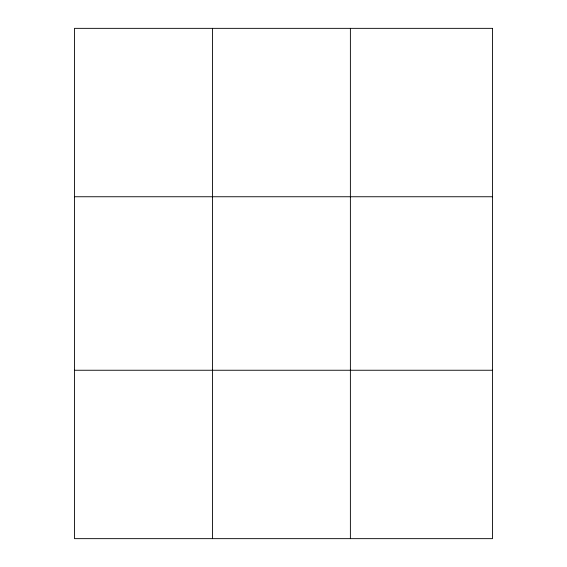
<?xml version="1.0" encoding="UTF-8"?>
<svg xmlns="http://www.w3.org/2000/svg" width="567" height="567" viewBox="0 0 567 567"><rect width="100%" height="100%" fill="white"/><g stroke="black" fill="none" stroke-linecap="round" stroke-linejoin="round"><path stroke-width="0.85" d="M212.441 28.35L212.441 538.65M350.385 28.35L350.385 538.65M74.497 196.749L492.503 196.749M74.497 370.251L492.503 370.251M492.503 28.35L492.503 538.65L74.497 538.65L74.497 28.35L492.503 28.35"/></g></svg>
